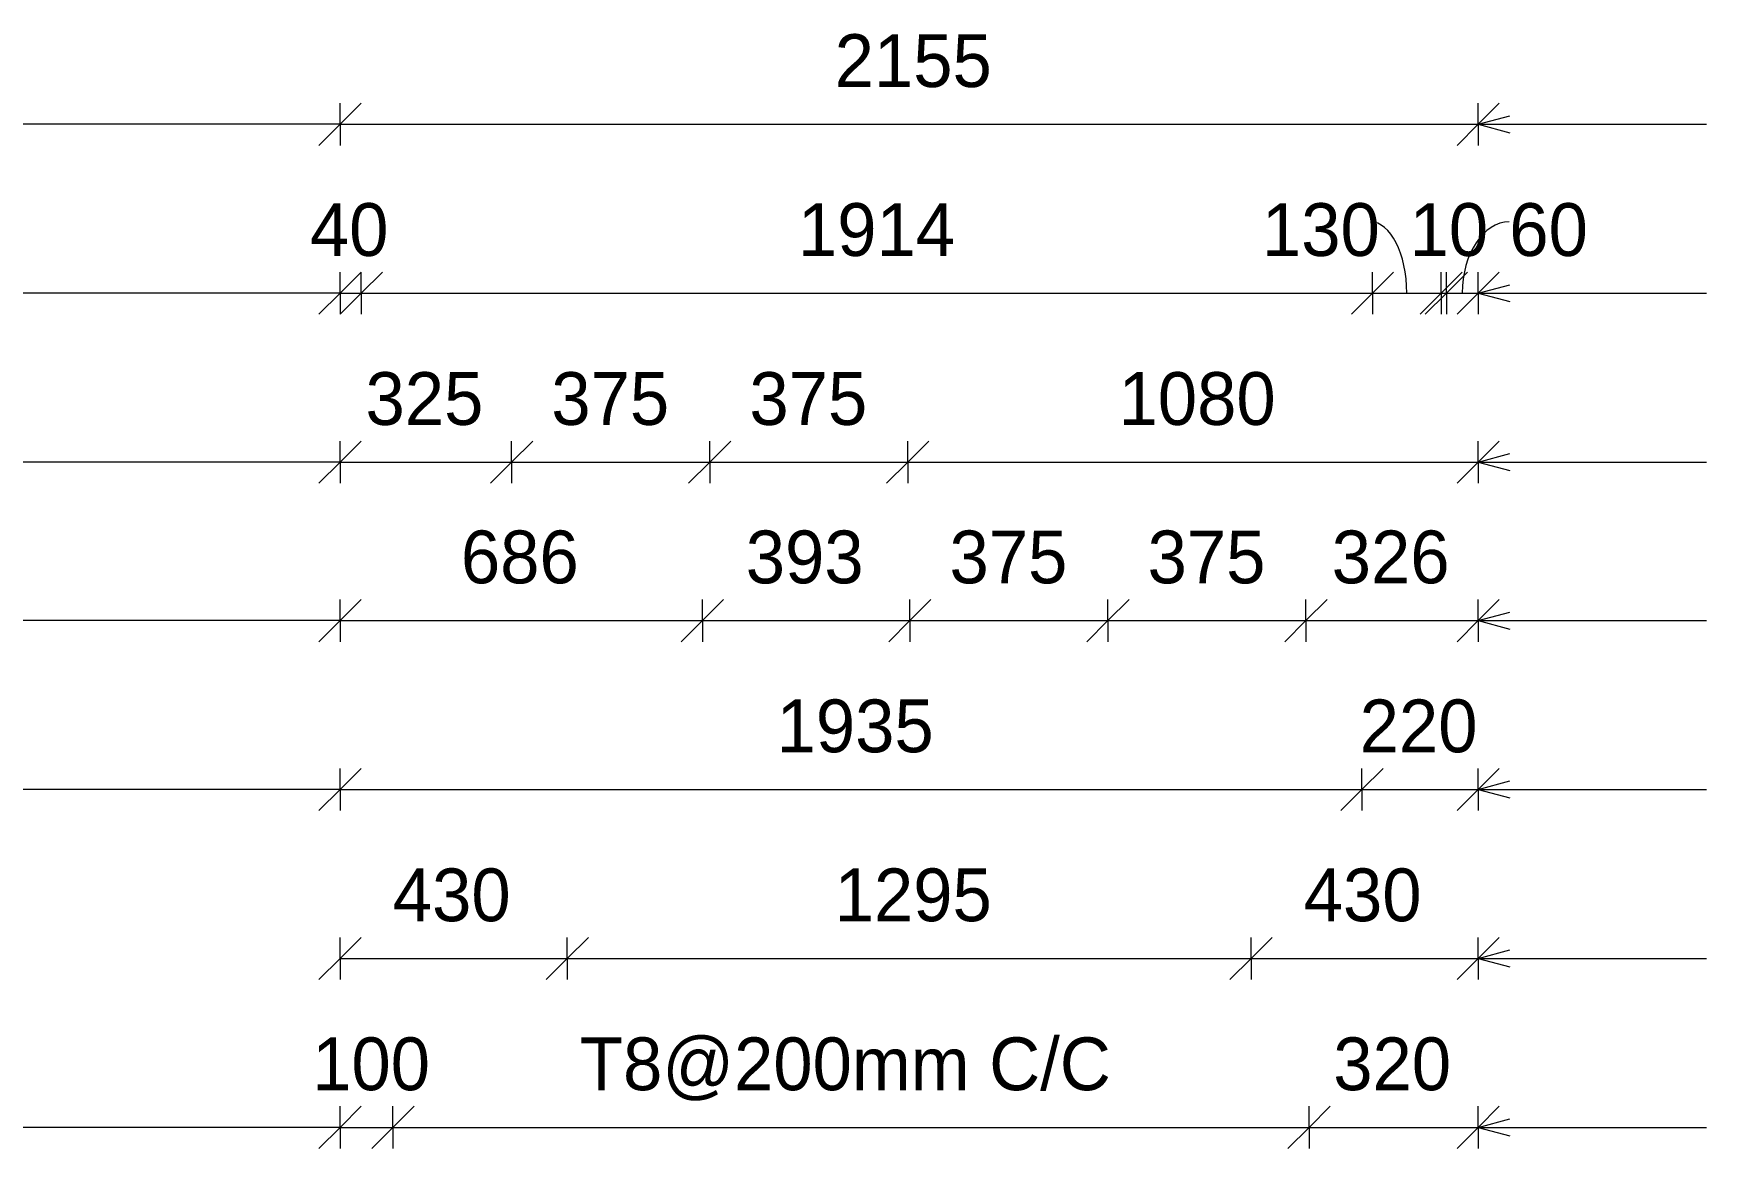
# Model space of a CAD drawing. Header units: millimetres. Extents: x 14477 to 26927, y -2096 to 7670.
# Drawn here: x 17730 to 20897, y 5559 to 7670 of the extents above; entities that cross this region are included whole.
import ezdxf

# ---------------------------------------------------------------- set-up
doc = ezdxf.new("R2010")
doc.units = ezdxf.units.MM
for name, color, linetype, lineweight in [('A-ANNO-DIMS', 211, 'Continuous', 9), ('A-ANNO-DIMS-40', 211, 'Continuous', 9), ('A-DETL-MBND', 5, 'Continuous', 18), ('A-DETL-THIN', 151, 'Continuous', 18), ('G-ANNO-TEXT', 231, 'Continuous', 9)]:
    doc.layers.add(name, color=color, linetype=linetype, lineweight=lineweight)
doc.styles.add('Nirmala UI Semilight', font='NirmalaS.ttf', dxfattribs={"height": 100})
doc.dimstyles.new('Arrow_Filled_-_2_5_NI_UI', dxfattribs={"dimscale": 304.8, "dimtxt": 104.736395, "dimasz": 0.262467, "dimexe": 0.131234, "dimexo": 0.0625, "dimgap": 0.131234, "dimtad": 1, "dimdec": 4, "dimzin": 0, "dimdsep": 46, "dimtxsty": 'Nirmala UI Semilight', "dimblk1": 'OBLIQUE', "dimblk2": 'OBLIQUE', "dimsah": 1, "dimcen": 0.09, "dimazin": 0, "dimtfac": 1, "dimtdec": 4, "dimtix": 1, "dimtmove": 0, "dimatfit": 3, "dimfxl": 0.131234, "dimfxlon": 1, "dimtvp": 1, "dimtolj": 1, "dimtzin": 0, "dimarcsym": 2})
doc.dimstyles.new('Arrow_Filled_-_2_5_NI_UI_1', dxfattribs={"dimscale": 304.8, "dimtxt": 104.736395, "dimasz": 0.262467, "dimexe": 0.131234, "dimexo": 0.0625, "dimgap": 0.131234, "dimtad": 1, "dimdec": 4, "dimzin": 0, "dimdsep": 46, "dimtxsty": 'Nirmala UI Semilight', "dimblk1": 'OBLIQUE', "dimblk2": 'OBLIQUE', "dimsah": 1, "dimcen": 0.09, "dimazin": 0, "dimtfac": 1, "dimtdec": 4, "dimtix": 1, "dimtmove": 1, "dimatfit": 3, "dimfxl": 0.131234, "dimfxlon": 1, "dimtvp": 1, "dimtolj": 1, "dimtzin": 0, "dimarcsym": 2})

# ---------------------------------------------------------------- blocks, each defined once
blk = doc.blocks.new('DIMBLOCK7-Elevation Front')
at = {"layer": 'A-ANNO-DIMS-40'}
for p, q in [((18310.1, 5918.5), (18350.1, 5958.5)), ((18310.1, 5918.5), (18310.1, 5958.5)), ((18740.1, 5918.5), (18780.1, 5958.5)), ((18740.1, 5918.5), (18740.1, 5958.5)), ((18310.1, 5918.5), (18270.1, 5878.5)), ((18310.1, 5918.5), (18740.1, 5918.5)), ((18310.1, 5918.5), (18310.1, 5878.5)), ((18740.1, 5918.5), (18700.1, 5878.5)), ((18740.1, 5918.5), (18740.1, 5878.5))]:
    blk.add_line(p, q, dxfattribs=at)
at = {"layer": 'A-ANNO-DIMS-40', "color": 0, "insert": (18409.9, 6089), "char_height": 100, "width": 276.504, "attachment_point": 1, "line_spacing_factor": 1.142579, "style": 'Nirmala UI Semilight'}
blk.add_mtext('430', dxfattribs=at)
blk = doc.blocks.new('_Oblique')
at = {"color": 0, "linetype": 'ByBlock', "lineweight": -2}
blk.add_line((-0.5, -0.5), (0.5, 0.5), dxfattribs=at)
blk = doc.blocks.new('DIMBLOCK8-Elevation Front')
at = {"layer": 'A-ANNO-DIMS-40'}
for p, q in [((18740.1, 5918.5), (18780.1, 5958.5)), ((18740.1, 5918.5), (18740.1, 5958.5)), ((20034.6, 5918.5), (20074.6, 5958.5)), ((20034.6, 5918.5), (20034.6, 5958.5)), ((18740.1, 5918.5), (18700.1, 5878.5)), ((18740.1, 5918.5), (20034.6, 5918.5)), ((18740.1, 5918.5), (18740.1, 5878.5)), ((20034.6, 5918.5), (19994.6, 5878.5)), ((20034.6, 5918.5), (20034.6, 5878.5))]:
    blk.add_line(p, q, dxfattribs=at)
at = {"layer": 'A-ANNO-DIMS-40', "color": 0, "insert": (19246.4, 6089), "char_height": 100, "width": 338.203, "attachment_point": 1, "line_spacing_factor": 1.142579, "style": 'Nirmala UI Semilight'}
blk.add_mtext('1295', dxfattribs=at)
blk = doc.blocks.new('DIMBLOCK9-Elevation Front')
at = {"layer": 'A-ANNO-DIMS-40'}
for p, q in [((20034.6, 5918.5), (20074.6, 5958.5)), ((20034.6, 5918.5), (20034.6, 5958.5)), ((20464.6, 5918.5), (20504.6, 5958.5)), ((20464.6, 5918.5), (20464.6, 5958.5)), ((20034.6, 5918.5), (19994.6, 5878.5)), ((20034.6, 5918.5), (20464.6, 5918.5)), ((20034.6, 5918.5), (20034.6, 5878.5)), ((20464.6, 5918.5), (20424.6, 5878.5)), ((20464.6, 5918.5), (20464.6, 5878.5))]:
    blk.add_line(p, q, dxfattribs=at)
at = {"layer": 'A-ANNO-DIMS-40', "color": 0, "insert": (20134.4, 6089), "char_height": 100, "width": 276.504, "attachment_point": 1, "line_spacing_factor": 1.142579, "style": 'Nirmala UI Semilight'}
blk.add_mtext('430', dxfattribs=at)
blk = doc.blocks.new('DIMBLOCK10-Elevation Front')
at = {"layer": 'A-ANNO-DIMS-40'}
for p, q in [((18310.1, 7498.5), (18350.1, 7538.5)), ((18310.1, 7498.5), (18310.1, 7538.5)), ((20464.6, 7498.5), (20504.6, 7538.5)), ((20464.6, 7498.5), (20464.6, 7538.5)), ((18310.1, 7498.5), (18270.1, 7458.5)), ((18310.1, 7498.5), (20464.6, 7498.5)), ((18310.1, 7498.5), (18310.1, 7458.5)), ((20464.6, 7498.5), (20424.6, 7458.5)), ((20464.6, 7498.5), (20464.6, 7458.5))]:
    blk.add_line(p, q, dxfattribs=at)
at = {"layer": 'A-ANNO-DIMS-40', "color": 0, "insert": (19246.4, 7669), "char_height": 100, "width": 338.203, "attachment_point": 1, "line_spacing_factor": 1.142579, "style": 'Nirmala UI Semilight'}
blk.add_mtext('2155', dxfattribs=at)
blk = doc.blocks.new('DIMBLOCK11-Elevation Front')
at = {"layer": 'A-ANNO-DIMS-40'}
for p, q in [((18310.1, 7178.5), (18350.1, 7218.5)), ((18310.1, 7178.5), (18310.1, 7218.5)), ((18350.1, 7178.5), (18390.1, 7218.5)), ((18350.1, 7178.5), (18350.1, 7218.5)), ((18310.1, 7178.5), (18270.1, 7138.5)), ((18310.1, 7178.5), (18350.1, 7178.5)), ((18350.1, 7178.5), (18310.1, 7138.5)), ((18310.1, 7178.5), (18310.1, 7138.5)), ((18350.1, 7178.5), (18350.1, 7138.5))]:
    blk.add_line(p, q, dxfattribs=at)
at = {"layer": 'A-ANNO-DIMS-40', "color": 0, "insert": (18252.9, 7349), "char_height": 100, "width": 185.098, "attachment_point": 1, "line_spacing_factor": 1.142579, "style": 'Nirmala UI Semilight'}
blk.add_mtext('40', dxfattribs=at)
blk = doc.blocks.new('DIMBLOCK12-Elevation Front')
at = {"layer": 'A-ANNO-DIMS-40'}
for p, q in [((18350.1, 7178.5), (18390.1, 7218.5)), ((18350.1, 7178.5), (18350.1, 7218.5)), ((20264.6, 7178.5), (20304.6, 7218.5)), ((20264.6, 7178.5), (20264.6, 7218.5)), ((18350.1, 7178.5), (18310.1, 7138.5)), ((18350.1, 7178.5), (20264.6, 7178.5)), ((18350.1, 7178.5), (18350.1, 7138.5)), ((20264.6, 7178.5), (20224.6, 7138.5)), ((20264.6, 7178.5), (20264.6, 7138.5))]:
    blk.add_line(p, q, dxfattribs=at)
at = {"layer": 'A-ANNO-DIMS-40', "color": 0, "insert": (19176.9, 7349), "char_height": 100, "width": 313.067, "attachment_point": 1, "line_spacing_factor": 1.142579, "style": 'Nirmala UI Semilight'}
blk.add_mtext('1914', dxfattribs=at)
blk = doc.blocks.new('DIMBLOCK13-Elevation Front')
at = {"layer": 'A-ANNO-DIMS-40'}
for p, q in [((20264.6, 7178.5), (20304.6, 7218.5)), ((20264.6, 7178.5), (20264.6, 7218.5)), ((20394.6, 7178.5), (20434.6, 7218.5)), ((20394.6, 7178.5), (20394.6, 7218.5)), ((20264.6, 7178.5), (20224.6, 7138.5)), ((20264.6, 7178.5), (20394.6, 7178.5)), ((20264.6, 7178.5), (20264.6, 7138.5)), ((20394.6, 7178.5), (20354.6, 7138.5)), ((20394.6, 7178.5), (20394.6, 7138.5))]:
    blk.add_line(p, q, dxfattribs=at)
blk.add_ellipse((20260.9, 7178.5), major_axis=(0, 135.2), ratio=0.507613, start_param=4.712389, end_param=6.283185, dxfattribs=at)
at = {"layer": 'A-ANNO-DIMS-40', "color": 0, "insert": (20055.3, 7349), "char_height": 100, "width": 246.797, "attachment_point": 1, "line_spacing_factor": 1.142579, "style": 'Nirmala UI Semilight'}
blk.add_mtext('130', dxfattribs=at)
blk = doc.blocks.new('DIMBLOCK14-Elevation Front')
at = {"layer": 'A-ANNO-DIMS-40'}
for p, q in [((20394.6, 7178.5), (20434.6, 7218.5)), ((20394.6, 7178.5), (20394.6, 7218.5)), ((20404.6, 7178.5), (20444.6, 7218.5)), ((20404.6, 7178.5), (20404.6, 7218.5)), ((20394.6, 7178.5), (20354.6, 7138.5)), ((20404.6, 7178.5), (20364.6, 7138.5)), ((20394.6, 7178.5), (20404.6, 7178.5)), ((20394.6, 7178.5), (20394.6, 7138.5)), ((20404.6, 7178.5), (20404.6, 7138.5))]:
    blk.add_line(p, q, dxfattribs=at)
at = {"layer": 'A-ANNO-DIMS-40', "color": 0, "insert": (20334.8, 7349), "char_height": 100, "width": 155.391, "attachment_point": 1, "line_spacing_factor": 1.142579, "style": 'Nirmala UI Semilight'}
blk.add_mtext('10', dxfattribs=at)
blk = doc.blocks.new('DIMBLOCK15-Elevation Front')
at = {"layer": 'A-ANNO-DIMS-40'}
for p, q in [((20404.6, 7178.5), (20444.6, 7218.5)), ((20404.6, 7178.5), (20404.6, 7218.5)), ((20464.6, 7178.5), (20504.6, 7218.5)), ((20464.6, 7178.5), (20464.6, 7218.5)), ((20404.6, 7178.5), (20364.6, 7138.5)), ((20404.6, 7178.5), (20464.6, 7178.5)), ((20404.6, 7178.5), (20404.6, 7138.5)), ((20464.6, 7178.5), (20424.6, 7138.5)), ((20464.6, 7178.5), (20464.6, 7138.5))]:
    blk.add_line(p, q, dxfattribs=at)
blk.add_ellipse((20523.6, 7178.5), major_axis=(0, 135.2), ratio=0.658554, start_param=0, end_param=1.570796, dxfattribs=at)
at = {"layer": 'A-ANNO-DIMS-40', "color": 0, "insert": (20523.6, 7349), "char_height": 100, "width": 182.813, "attachment_point": 1, "line_spacing_factor": 1.142579, "style": 'Nirmala UI Semilight'}
blk.add_mtext('60', dxfattribs=at)
blk = doc.blocks.new('DIMBLOCK16-Elevation Front')
at = {"layer": 'A-ANNO-DIMS-40'}
for p, q in [((18310.1, 6238.5), (18350.1, 6278.5)), ((18310.1, 6238.5), (18310.1, 6278.5)), ((20244.6, 6238.5), (20284.6, 6278.5)), ((20244.6, 6238.5), (20244.6, 6278.5)), ((18310.1, 6238.5), (18270.1, 6198.5)), ((18310.1, 6238.5), (20244.6, 6238.5)), ((18310.1, 6238.5), (18310.1, 6198.5)), ((20244.6, 6238.5), (20204.6, 6198.5)), ((20244.6, 6238.5), (20244.6, 6198.5))]:
    blk.add_line(p, q, dxfattribs=at)
at = {"layer": 'A-ANNO-DIMS-40', "color": 0, "insert": (19136.4, 6409), "char_height": 100, "width": 338.203, "attachment_point": 1, "line_spacing_factor": 1.142579, "style": 'Nirmala UI Semilight'}
blk.add_mtext('1935', dxfattribs=at)
blk = doc.blocks.new('DIMBLOCK17-Elevation Front')
at = {"layer": 'A-ANNO-DIMS-40'}
for p, q in [((20244.6, 6238.5), (20284.6, 6278.5)), ((20244.6, 6238.5), (20244.6, 6278.5)), ((20464.6, 6238.5), (20504.6, 6278.5)), ((20464.6, 6238.5), (20464.6, 6278.5)), ((20244.6, 6238.5), (20204.6, 6198.5)), ((20244.6, 6238.5), (20464.6, 6238.5)), ((20244.6, 6238.5), (20244.6, 6198.5)), ((20464.6, 6238.5), (20424.6, 6198.5)), ((20464.6, 6238.5), (20464.6, 6198.5))]:
    blk.add_line(p, q, dxfattribs=at)
at = {"layer": 'A-ANNO-DIMS-40', "color": 0, "insert": (20240.3, 6409), "char_height": 100, "width": 274.219, "attachment_point": 1, "line_spacing_factor": 1.142579, "style": 'Nirmala UI Semilight'}
blk.add_mtext('220', dxfattribs=at)
blk = doc.blocks.new('DIMBLOCK18-Elevation Front')
at = {"layer": 'A-ANNO-DIMS-40'}
for p, q in [((18310.1, 5598.5), (18350.1, 5638.5)), ((18310.1, 5598.5), (18310.1, 5638.5)), ((18410.1, 5598.5), (18450.1, 5638.5)), ((18410.1, 5598.5), (18410.1, 5638.5)), ((18310.1, 5598.5), (18270.1, 5558.5)), ((18310.1, 5598.5), (18410.1, 5598.5)), ((18310.1, 5598.5), (18310.1, 5558.5)), ((18410.1, 5598.5), (18370.1, 5558.5)), ((18410.1, 5598.5), (18410.1, 5558.5))]:
    blk.add_line(p, q, dxfattribs=at)
at = {"layer": 'A-ANNO-DIMS-40', "color": 0, "insert": (18257.2, 5769), "char_height": 100, "width": 246.797, "attachment_point": 1, "line_spacing_factor": 1.142579, "style": 'Nirmala UI Semilight'}
blk.add_mtext('100', dxfattribs=at)
blk = doc.blocks.new('DIMBLOCK19-Elevation Front')
at = {"layer": 'A-ANNO-DIMS-40'}
for p, q in [((18410.1, 5598.5), (18450.1, 5638.5)), ((18410.1, 5598.5), (18410.1, 5638.5)), ((20144.6, 5598.5), (20184.6, 5638.5)), ((20144.6, 5598.5), (20144.6, 5638.5)), ((18410.1, 5598.5), (18370.1, 5558.5)), ((18410.1, 5598.5), (20144.6, 5598.5)), ((18410.1, 5598.5), (18410.1, 5558.5)), ((20144.6, 5598.5), (20104.6, 5558.5)), ((20144.6, 5598.5), (20144.6, 5558.5))]:
    blk.add_line(p, q, dxfattribs=at)
at = {"layer": 'A-ANNO-DIMS-40', "color": 0, "insert": (18764.1, 5769), "char_height": 100, "width": 1231.7, "attachment_point": 1, "line_spacing_factor": 1.142579, "style": 'Nirmala UI Semilight'}
blk.add_mtext('T8@200mm C/C', dxfattribs=at)
blk = doc.blocks.new('DIMBLOCK20-Elevation Front')
at = {"layer": 'A-ANNO-DIMS-40'}
for p, q in [((20144.6, 5598.5), (20184.6, 5638.5)), ((20144.6, 5598.5), (20144.6, 5638.5)), ((20464.6, 5598.5), (20504.6, 5638.5)), ((20464.6, 5598.5), (20464.6, 5638.5)), ((20144.6, 5598.5), (20104.6, 5558.5)), ((20144.6, 5598.5), (20464.6, 5598.5)), ((20144.6, 5598.5), (20144.6, 5558.5)), ((20464.6, 5598.5), (20424.6, 5558.5)), ((20464.6, 5598.5), (20464.6, 5558.5))]:
    blk.add_line(p, q, dxfattribs=at)
at = {"layer": 'A-ANNO-DIMS-40', "color": 0, "insert": (20190.3, 5769), "char_height": 100, "width": 274.219, "attachment_point": 1, "line_spacing_factor": 1.142579, "style": 'Nirmala UI Semilight'}
blk.add_mtext('320', dxfattribs=at)
blk = doc.blocks.new('DIMBLOCK72-Elevation Front')
at = {"layer": 'A-ANNO-DIMS-40'}
for p, q in [((18310.1, 6558.5), (18350.1, 6598.5)), ((18310.1, 6558.5), (18310.1, 6598.5)), ((18996, 6558.5), (19036, 6598.5)), ((18996, 6558.5), (18996, 6598.5)), ((18310.1, 6558.5), (18270.1, 6518.5)), ((18310.1, 6558.5), (18996, 6558.5)), ((18310.1, 6558.5), (18310.1, 6518.5)), ((18996, 6558.5), (18956, 6518.5)), ((18996, 6558.5), (18996, 6518.5))]:
    blk.add_line(p, q, dxfattribs=at)
at = {"layer": 'A-ANNO-DIMS-40', "color": 0, "insert": (18538.8, 6729), "char_height": 100, "width": 274.219, "attachment_point": 1, "line_spacing_factor": 1.142579, "style": 'Nirmala UI Semilight'}
blk.add_mtext('686', dxfattribs=at)
blk = doc.blocks.new('DIMBLOCK73-Elevation Front')
at = {"layer": 'A-ANNO-DIMS-40'}
for p, q in [((18996, 6558.5), (19036, 6598.5)), ((18996, 6558.5), (18996, 6598.5)), ((19388.7, 6558.5), (19428.7, 6598.5)), ((19388.7, 6558.5), (19388.7, 6598.5)), ((18996, 6558.5), (18956, 6518.5)), ((18996, 6558.5), (19388.7, 6558.5)), ((18996, 6558.5), (18996, 6518.5)), ((19388.7, 6558.5), (19348.7, 6518.5)), ((19388.7, 6558.5), (19388.7, 6518.5))]:
    blk.add_line(p, q, dxfattribs=at)
at = {"layer": 'A-ANNO-DIMS-40', "color": 0, "insert": (19078.1, 6729), "char_height": 100, "width": 274.219, "attachment_point": 1, "line_spacing_factor": 1.142579, "style": 'Nirmala UI Semilight'}
blk.add_mtext('393', dxfattribs=at)
blk = doc.blocks.new('DIMBLOCK74-Elevation Front')
at = {"layer": 'A-ANNO-DIMS-40'}
for p, q in [((19388.7, 6558.5), (19428.7, 6598.5)), ((19388.7, 6558.5), (19388.7, 6598.5)), ((19763.7, 6558.5), (19803.7, 6598.5)), ((19763.7, 6558.5), (19763.7, 6598.5)), ((19388.7, 6558.5), (19348.7, 6518.5)), ((19388.7, 6558.5), (19763.7, 6558.5)), ((19388.7, 6558.5), (19388.7, 6518.5)), ((19763.7, 6558.5), (19723.7, 6518.5)), ((19763.7, 6558.5), (19763.7, 6518.5))]:
    blk.add_line(p, q, dxfattribs=at)
at = {"layer": 'A-ANNO-DIMS-40', "color": 0, "insert": (19463.8, 6729), "char_height": 100, "width": 269.649, "attachment_point": 1, "line_spacing_factor": 1.142579, "style": 'Nirmala UI Semilight'}
blk.add_mtext('375', dxfattribs=at)
blk = doc.blocks.new('DIMBLOCK75-Elevation Front')
at = {"layer": 'A-ANNO-DIMS-40'}
for p, q in [((19763.7, 6558.5), (19803.7, 6598.5)), ((19763.7, 6558.5), (19763.7, 6598.5)), ((20138.7, 6558.5), (20178.7, 6598.5)), ((20138.7, 6558.5), (20138.7, 6598.5)), ((19763.7, 6558.5), (19723.7, 6518.5)), ((19763.7, 6558.5), (20138.7, 6558.5)), ((19763.7, 6558.5), (19763.7, 6518.5)), ((20138.7, 6558.5), (20098.7, 6518.5)), ((20138.7, 6558.5), (20138.7, 6518.5))]:
    blk.add_line(p, q, dxfattribs=at)
at = {"layer": 'A-ANNO-DIMS-40', "color": 0, "insert": (19838.8, 6729), "char_height": 100, "width": 269.649, "attachment_point": 1, "line_spacing_factor": 1.142579, "style": 'Nirmala UI Semilight'}
blk.add_mtext('375', dxfattribs=at)
blk = doc.blocks.new('DIMBLOCK76-Elevation Front')
at = {"layer": 'A-ANNO-DIMS-40'}
for p, q in [((20138.7, 6558.5), (20178.7, 6598.5)), ((20138.7, 6558.5), (20138.7, 6598.5)), ((20464.6, 6558.5), (20504.6, 6598.5)), ((20464.6, 6558.5), (20464.6, 6598.5)), ((20138.7, 6558.5), (20098.7, 6518.5)), ((20138.7, 6558.5), (20464.6, 6558.5)), ((20138.7, 6558.5), (20138.7, 6518.5)), ((20464.6, 6558.5), (20424.6, 6518.5)), ((20464.6, 6558.5), (20464.6, 6518.5))]:
    blk.add_line(p, q, dxfattribs=at)
at = {"layer": 'A-ANNO-DIMS-40', "color": 0, "insert": (20187.4, 6729), "char_height": 100, "width": 274.219, "attachment_point": 1, "line_spacing_factor": 1.142579, "style": 'Nirmala UI Semilight'}
blk.add_mtext('326', dxfattribs=at)
blk = doc.blocks.new('DIMBLOCK77-Elevation Front')
at = {"layer": 'A-ANNO-DIMS-40'}
for p, q in [((18310.1, 6858.5), (18350.1, 6898.5)), ((18310.1, 6858.5), (18310.1, 6898.5)), ((18634.8, 6858.5), (18674.8, 6898.5)), ((18634.8, 6858.5), (18634.8, 6898.5)), ((18310.1, 6858.5), (18270.1, 6818.5)), ((18310.1, 6858.5), (18634.8, 6858.5)), ((18310.1, 6858.5), (18310.1, 6818.5)), ((18634.8, 6858.5), (18594.8, 6818.5)), ((18634.8, 6858.5), (18634.8, 6818.5))]:
    blk.add_line(p, q, dxfattribs=at)
at = {"layer": 'A-ANNO-DIMS-40', "color": 0, "insert": (18358.2, 7029), "char_height": 100, "width": 274.219, "attachment_point": 1, "line_spacing_factor": 1.142579, "style": 'Nirmala UI Semilight'}
blk.add_mtext('325', dxfattribs=at)
blk = doc.blocks.new('DIMBLOCK78-Elevation Front')
at = {"layer": 'A-ANNO-DIMS-40'}
for p, q in [((18634.8, 6858.5), (18674.8, 6898.5)), ((18634.8, 6858.5), (18634.8, 6898.5)), ((19009.8, 6858.5), (19049.8, 6898.5)), ((19009.8, 6858.5), (19009.8, 6898.5)), ((18634.8, 6858.5), (18594.8, 6818.5)), ((18634.8, 6858.5), (19009.8, 6858.5)), ((18634.8, 6858.5), (18634.8, 6818.5)), ((19009.8, 6858.5), (18969.8, 6818.5)), ((19009.8, 6858.5), (19009.8, 6818.5))]:
    blk.add_line(p, q, dxfattribs=at)
at = {"layer": 'A-ANNO-DIMS-40', "color": 0, "insert": (18710, 7029), "char_height": 100, "width": 269.649, "attachment_point": 1, "line_spacing_factor": 1.142579, "style": 'Nirmala UI Semilight'}
blk.add_mtext('375', dxfattribs=at)
blk = doc.blocks.new('DIMBLOCK79-Elevation Front')
at = {"layer": 'A-ANNO-DIMS-40'}
for p, q in [((19009.8, 6858.5), (19049.8, 6898.5)), ((19009.8, 6858.5), (19009.8, 6898.5)), ((19384.8, 6858.5), (19424.8, 6898.5)), ((19384.8, 6858.5), (19384.8, 6898.5)), ((19009.8, 6858.5), (18969.8, 6818.5)), ((19009.8, 6858.5), (19384.8, 6858.5)), ((19009.8, 6858.5), (19009.8, 6818.5)), ((19384.8, 6858.5), (19344.8, 6818.5)), ((19384.8, 6858.5), (19384.8, 6818.5))]:
    blk.add_line(p, q, dxfattribs=at)
at = {"layer": 'A-ANNO-DIMS-40', "color": 0, "insert": (19085, 7029), "char_height": 100, "width": 269.649, "attachment_point": 1, "line_spacing_factor": 1.142579, "style": 'Nirmala UI Semilight'}
blk.add_mtext('375', dxfattribs=at)
blk = doc.blocks.new('DIMBLOCK80-Elevation Front')
at = {"layer": 'A-ANNO-DIMS-40'}
for p, q in [((19384.8, 6858.5), (19424.8, 6898.5)), ((19384.8, 6858.5), (19384.8, 6898.5)), ((20464.6, 6858.5), (20504.6, 6898.5)), ((20464.6, 6858.5), (20464.6, 6898.5)), ((19384.8, 6858.5), (19344.8, 6818.5)), ((19384.8, 6858.5), (20464.6, 6858.5)), ((19384.8, 6858.5), (19384.8, 6818.5)), ((20464.6, 6858.5), (20424.6, 6818.5)), ((20464.6, 6858.5), (20464.6, 6818.5))]:
    blk.add_line(p, q, dxfattribs=at)
at = {"layer": 'A-ANNO-DIMS-40', "color": 0, "insert": (19783.8, 7029), "char_height": 100, "width": 338.203, "attachment_point": 1, "line_spacing_factor": 1.142579, "style": 'Nirmala UI Semilight'}
blk.add_mtext('1080', dxfattribs=at)

msp = doc.modelspace()

# ---------------------------------------------------------------- linework, layer by layer
at = {"layer": 'A-DETL-MBND'}
for p, q in [((18310.0695, 6858.5037), (14969.38337, 6858.5037)), ((18310.0695, 6558.5037), (15289.38337, 6558.5037))]:
    msp.add_line(p, q, dxfattribs=at)
at = {"layer": 'A-DETL-THIN'}
for p, q in [((18310.0695, 7498.5037), (14649.38337, 7498.5037)), ((18310.0695, 7178.5037), (14649.38337, 7178.5037)), ((18310.0695, 6238.5037), (15609.38337, 6238.5037)), ((18310.0695, 5598.5037), (16249.38337, 5598.5037))]:
    msp.add_line(p, q, dxfattribs=at)
at = {"layer": 'G-ANNO-TEXT', "color": 7}
for p, q in [((20464.59353, 7498.57853), (20524.59353, 7514.65548)), ((20464.59353, 7498.57853), (20524.59353, 7482.50158)), ((20464.59353, 7498.57853), (20896.98969, 7498.57853)), ((20464.59353, 7178.57853), (20524.59353, 7194.65548)), ((20464.59353, 7178.57853), (20524.59353, 7162.50158)), ((20464.59353, 7178.57853), (20896.98969, 7178.57853)), ((20464.59353, 6858.57853), (20524.59353, 6874.65548)), ((20464.59353, 6858.57853), (20524.59353, 6842.50158)), ((20464.59353, 6858.57853), (20896.98969, 6858.57853)), ((20464.59353, 6558.57853), (20524.59353, 6574.65548)), ((20464.59353, 6558.57853), (20524.59353, 6542.50158)), ((20464.59353, 6558.57853), (20896.98969, 6558.57853)), ((20464.59353, 6238.57853), (20524.59353, 6254.65548)), ((20464.59353, 6238.57853), (20524.59353, 6222.50158)), ((20464.59353, 6238.57853), (20896.98969, 6238.57853)), ((20464.59353, 5918.57853), (20524.59353, 5934.65548)), ((20464.59353, 5918.57853), (20524.59353, 5902.50158)), ((20464.59353, 5918.57853), (20896.98969, 5918.57853)), ((20464.59353, 5598.57853), (20524.59353, 5614.65548)), ((20464.59353, 5598.57853), (20524.59353, 5582.50158)), ((20464.59353, 5598.57853), (20896.98969, 5598.57853))]:
    msp.add_line(p, q, dxfattribs=at)

# ---------------------------------------------------------------- dimensions: what is measured, and where the dimension line sits
at = {"layer": 'A-ANNO-DIMS'}
for base, p1, p2, override, picture, middle in [((20464.5695, 7498.5037), (18310.0695, 7458.5037), (20464.5695, 7458.5037), {"dimpost": '<>', "dimfxl": 2154.5}, 'DIMBLOCK10-Elevation Front', (19387.3195, 7590.45628)), ((18350.07731, 7178.5037), (18310.0695, 7138.5037), (18350.07731, 7138.5037), {"dimpost": '<>', "dimfxl": 40.007813}, 'DIMBLOCK11-Elevation Front', (18330.0734, 7270.17734)), ((20264.5695, 7178.5037), (18350.07731, 7138.5037), (20264.5695, 7138.5037), {"dimpost": '<>', "dimfxl": 1914.492187}, 'DIMBLOCK12-Elevation Front', (19307.3234, 7270.49115)), ((20404.5695, 7178.5037), (20394.5695, 7138.5037), (20404.5695, 7138.5037), {"dimpost": '<>', "dimfxl": 10}, 'DIMBLOCK14-Elevation Front', (20399.5695, 7270.45628)), ((19009.84506, 6858.5037), (18634.84506, 6818.5037), (19009.84506, 6818.5037), {"dimpost": '<>', "dimfxl": 375}, 'DIMBLOCK78-Elevation Front', (18822.34506, 6950.21221)), ((20464.5695, 6858.5037), (19384.84506, 6818.5037), (20464.5695, 6818.5037), {"dimpost": '<>', "dimfxl": 1079.72444}, 'DIMBLOCK80-Elevation Front', (19924.70728, 6950.45628)), ((18995.95043, 6558.5037), (18310.0695, 6518.5037), (18995.95043, 6518.5037), {"dimpost": '<>', "dimfxl": 685.880935}, 'DIMBLOCK72-Elevation Front', (18653.00997, 6650.21221)), ((19388.66802, 6558.5037), (18995.95043, 6518.5037), (19388.66802, 6518.5037), {"dimpost": '<>', "dimfxl": 392.717583}, 'DIMBLOCK73-Elevation Front', (19192.30922, 6650.21221)), ((19763.66802, 6558.5037), (19388.66802, 6518.5037), (19763.66802, 6518.5037), {"dimpost": '<>', "dimfxl": 375}, 'DIMBLOCK74-Elevation Front', (19576.16802, 6650.21221)), ((20138.68665, 6558.5037), (19763.66802, 6518.5037), (20138.68665, 6518.5037), {"dimpost": '<>', "dimfxl": 375.018635}, 'DIMBLOCK75-Elevation Front', (19951.17733, 6650.21221)), ((20464.569498, 6558.503697), (20138.68665, 6518.503697), (20464.569498, 6518.503697), {"dimpost": '<>', "dimfxl": 325.882848}, 'DIMBLOCK76-Elevation Front', (20301.628074, 6650.212205)), ((20244.5695, 6238.5037), (18310.0695, 6198.5037), (20244.5695, 6198.5037), {"dimpost": '<>', "dimfxl": 1934.5}, 'DIMBLOCK16-Elevation Front', (19277.3195, 6330.49115)), ((20464.5695, 6238.5037), (20244.5695, 6198.5037), (20464.5695, 6198.5037), {"dimpost": '<>', "dimfxl": 220}, 'DIMBLOCK17-Elevation Front', (20354.5695, 6330.17734)), ((18740.0695, 5918.5037), (18310.0695, 5878.5037), (18740.0695, 5878.5037), {"dimpost": '<>', "dimfxl": 430}, 'DIMBLOCK7-Elevation Front', (18525.0695, 6010.21221)), ((20034.5695, 5918.5037), (18740.0695, 5878.5037), (20034.5695, 5878.5037), {"dimpost": '<>', "dimfxl": 1294.5}, 'DIMBLOCK8-Elevation Front', (19387.3195, 6010.49115)), ((20464.5695, 5918.5037), (20034.5695, 5878.5037), (20464.5695, 5878.5037), {"dimpost": '<>', "dimfxl": 430}, 'DIMBLOCK9-Elevation Front', (20249.5695, 6010.21221)), ((18410.0695, 5598.5037), (18310.0695, 5558.5037), (18410.0695, 5558.5037), {"dimpost": '<>', "dimfxl": 100}, 'DIMBLOCK18-Elevation Front', (18360.0695, 5690.45628)), ((20464.5695, 5598.5037), (20144.5695, 5558.5037), (20464.5695, 5558.5037), {"dimpost": '<>', "dimfxl": 320}, 'DIMBLOCK20-Elevation Front', (20304.5695, 5690.21221))]:
    dim = msp.add_linear_dim(base=base, p1=p1, p2=p2, dimstyle='Arrow_Filled_-_2_5_NI_UI', override=override, dxfattribs=at)
    dim.commit()
    dim.dimension.update_dxf_attribs({"geometry": picture, "text_midpoint": middle})
for base, p1, p2, override, picture, middle in [((20394.5695, 7178.5037), (20264.5695, 7138.5037), (20394.5695, 7138.5037), {"dimpost": '<>', "dimfxl": 130}, 'DIMBLOCK13-Elevation Front', (20178.66703, 7282.3058)), ((20464.5695, 7178.5037), (20404.5695, 7138.5037), (20464.5695, 7138.5037), {"dimpost": '<>', "dimfxl": 60}, 'DIMBLOCK15-Elevation Front', (20615.02217, 7282.3058))]:
    dim = msp.add_linear_dim(base=base, p1=p1, p2=p2, dimstyle='Arrow_Filled_-_2_5_NI_UI_1', override=override, dxfattribs=at)
    dim.commit()
    dim.dimension.update_dxf_attribs({"geometry": picture, "text_midpoint": middle, "dimtype": 160})
for base, p1, p2, override, picture, middle in [((18634.84506, 6858.5037), (18310.0695, 6818.5037), (18634.84506, 6818.5037), {"dimpost": '<>', "dimfxl": 324.77556}, 'DIMBLOCK77-Elevation Front', (18472.45728, 6950.21221)), ((19384.84506, 6858.5037), (19009.84506, 6818.5037), (19384.84506, 6818.5037), {"dimpost": '<>', "dimfxl": 375}, 'DIMBLOCK79-Elevation Front', (19197.34506, 6950.21221))]:
    dim = msp.add_linear_dim(base=base, p1=p1, p2=p2, angle=0, dimstyle='Arrow_Filled_-_2_5_NI_UI', override=override, dxfattribs=at)
    dim.commit()
    dim.dimension.update_dxf_attribs({"geometry": picture, "text_midpoint": middle})
dim = msp.add_linear_dim(base=(20144.5695, 5598.5037), p1=(18410.0695, 5558.5037), p2=(20144.5695, 5558.5037), text='T8@200mm C/C', dimstyle='Arrow_Filled_-_2_5_NI_UI', override={"dimpost": '<>', "dimfxl": 1734.5}, dxfattribs=at)
dim.commit()
dim.dimension.update_dxf_attribs({"geometry": 'DIMBLOCK19-Elevation Front', "text_midpoint": (19277.3195, 5697.63898)})

doc.saveas('drawing.dxf')
